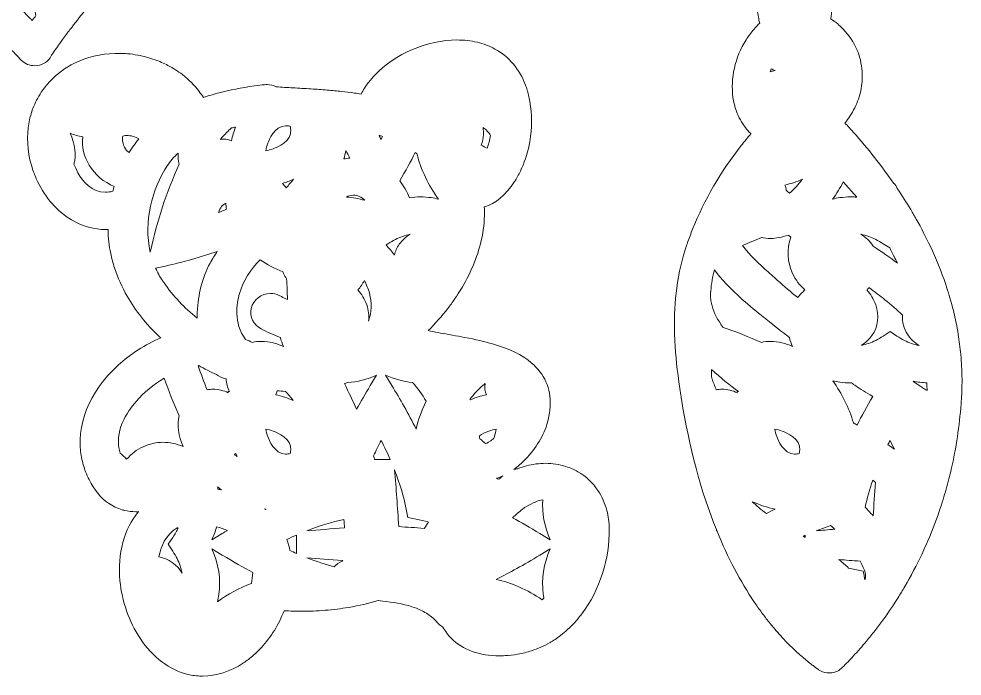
# Model space of a CAD drawing. Header units: inches. Extents: x -812 to 7891, y -3575 to 2748.
# Drawn here: x 605 to 1352, y -3561 to -3040 of the extents above; entities that cross this region are included whole.
import ezdxf

# ---------------------------------------------------------------- set-up
doc = ezdxf.new("R2010")
doc.units = ezdxf.units.IN
doc.header["$MEASUREMENT"] = 0
doc.layers.add('Layer 1', color=7, linetype='Continuous')

# ---------------------------------------------------------------- blocks, each defined once
blk = doc.blocks.new('block 14')
at = {"layer": 'Layer 1', "lineweight": 0}
for points, knots in [([(865.13, -2579.46), (864.9, -2577.65), (864.65, -2576.14), (864.34, -2574.7), (862.44, -2565.94), (857.98, -2558.46), (851.43, -2553.05), (846.23, -2548.74), (839.71, -2545.78), (832.58, -2544.49), (829.74, -2543.98), (826.79, -2543.71), (823.81, -2543.71), (820.95, -2543.71), (818.03, -2543.96), (815.15, -2544.43), (813.79, -2544.65), (812.63, -2544.88), (811.52, -2545.14), (811.52, -2545.14), (811.41, -2545.17), (811.41, -2545.17), (810.6, -2545.37), (809.83, -2545.62), (809.09, -2545.93), (801.35, -2546.81), (794.5, -2550.79), (789.35, -2557.4), (789.35, -2557.4), (788.73, -2557.65), (788.73, -2557.65), (786.18, -2558.65), (783.94, -2559.42), (781.86, -2559.98), (774.84, -2561.88), (767.12, -2562.77), (757.58, -2562.77), (757.02, -2562.77), (756.47, -2562.76), (755.92, -2562.76), (752.99, -2562.73), (749.91, -2562.63), (746.5, -2562.45), (743.06, -2562.28), (739.52, -2562.05), (736.09, -2561.82), (728.54, -2561.33), (720.74, -2560.81), (712.88, -2560.81), (707.7, -2560.81), (703.01, -2561.03), (698.52, -2561.48), (696.4, -2561.7), (693.46, -2561.85), (690.34, -2562.02), (690.34, -2562.02), (689.92, -2562.04), (689.92, -2562.04), (674.63, -2562.86), (660.1, -2564.13), (650.26, -2569.82), (644.41, -2568.35), (639.24, -2567.27), (634.26, -2566.47), (630.89, -2565.93), (627.45, -2565.51), (624.03, -2565.21), (620.41, -2564.9), (616.99, -2564.75), (613.58, -2564.75), (613.06, -2564.75), (612.54, -2564.76), (612, -2564.76), (605.36, -2564.87), (598.65, -2565.66), (591.49, -2567.2), (586.61, -2568.24), (582.22, -2569.44), (578.06, -2570.87), (571.44, -2573.15), (564.63, -2576.2), (557.81, -2579.92), (554.05, -2581.98), (550.96, -2583.81), (548.09, -2585.68), (547.65, -2585.97), (547.23, -2586.27), (546.81, -2586.58), (546.7, -2586.66), (546.59, -2586.74), (546.48, -2586.82), (544.61, -2588.08), (542.41, -2589.59), (540.28, -2591.24), (537.84, -2593.14), (535.37, -2595.23), (532.95, -2597.46), (529.65, -2600.49), (526.41, -2603.87), (523.03, -2607.8), (520.7, -2610.52), (518.52, -2613.26), (516.55, -2615.96), (510.64, -2624.06), (505.45, -2633.07), (501.13, -2642.73), (499.91, -2645.46), (498.87, -2647.92), (497.96, -2650.27), (490.81, -2668.6), (486.45, -2689.28), (485.32, -2710.1), (479.99, -2720.4), (475.93, -2731.55), (473.8, -2741.79), (472.54, -2747.81), (471.93, -2753.58), (471.97, -2758.94), (472.13, -2779.05), (481.65, -2793.72), (498.78, -2800.27), (499.15, -2805.9), (500.24, -2811.26), (502.03, -2816.27), (500.3, -2816.55), (498.47, -2816.69), (496.5, -2816.69), (488.86, -2816.69), (480.53, -2814.58), (472.47, -2812.53), (471.23, -2812.22), (470.01, -2811.91), (468.8, -2811.61), (468.8, -2811.61), (467.67, -2811.33), (467.67, -2811.33), (466.45, -2811.02), (465.19, -2810.87), (463.94, -2810.87), (456.58, -2810.87), (450.57, -2816.03), (449.65, -2823.17), (449.53, -2824.07), (449.45, -2824.96), (449.37, -2825.85), (449.37, -2825.85), (449.35, -2826.14), (449.35, -2826.14), (449.02, -2829.92), (448.99, -2833.71), (449.26, -2837.39), (449.56, -2841.56), (450.25, -2845.68), (451.31, -2849.64), (451.84, -2851.64), (452.4, -2853.44), (453.03, -2855.15), (461.42, -2878.15), (482.99, -2896.45), (511.61, -2905.26), (511.59, -2905.43), (511.58, -2905.6), (511.56, -2905.77), (511.26, -2908.94), (511.09, -2912.1), (511.05, -2915.17), (510.84, -2930.15), (513.61, -2945.28), (519.27, -2960.14), (521.17, -2965.11), (523.32, -2969.97), (525.66, -2974.58), (528.1, -2979.4), (530.89, -2984.27), (534.18, -2989.47), (537.22, -2994.28), (540.61, -2999.19), (544.26, -3004.08), (546.74, -3007.4), (549.36, -3010.75), (552.04, -3014.03), (554.62, -3017.18), (557.32, -3020.38), (560.08, -3023.53), (568.63, -3033.28), (577.42, -3042.39), (584.88, -3050.01), (587.91, -3053.1), (590.93, -3056.15), (593.91, -3059.18), (593.91, -3059.18), (597.67, -3062.98), (597.67, -3062.98), (600.58, -3065.93), (604, -3069.41), (607.31, -3072.85), (609.93, -3075.57), (613.74, -3077.13), (617.76, -3077.13), (622.81, -3077.13), (627.34, -3074.75), (629.87, -3070.74), (633.11, -3065.67), (636.87, -3060.26), (641.36, -3054.19), (643.35, -3051.5), (645.2, -3049.06), (646.99, -3046.72), (650.97, -3041.56), (655.11, -3036.35), (659.12, -3031.31), (659.12, -3031.31), (661.46, -3028.37), (661.46, -3028.37), (663.89, -3025.31), (666.32, -3022.23), (668.72, -3019.15), (668.72, -3019.15), (669.13, -3018.61), (669.13, -3018.61), (669.98, -3017.52), (670.83, -3016.43), (671.68, -3015.33), (672.08, -3014.8), (672.48, -3014.27), (672.89, -3013.73), (672.89, -3013.73), (673.62, -3012.75), (673.62, -3012.75), (676.83, -3008.52), (679.71, -3004.56), (682.45, -3000.65), (683.97, -2998.47), (685.5, -2996.21), (687, -2993.94), (691.77, -2986.68), (695.82, -2979.73), (699.37, -2972.7), (699.37, -2972.7), (699.66, -2972.12), (699.66, -2972.12), (700.41, -2970.65), (701.18, -2969.13), (701.93, -2967.52), (710.72, -2948.64), (718.94, -2924.37), (715.25, -2904.84), (718.11, -2904.64), (720.95, -2904.35), (723.76, -2903.97), (726.75, -2903.57), (729.84, -2903.03), (732.93, -2902.37), (732.93, -2902.37), (733.32, -2902.29), (733.32, -2902.29), (733.64, -2902.23), (733.95, -2902.16), (734.26, -2902.09), (740.05, -2900.79), (745.59, -2899.07), (750.72, -2896.98), (771.05, -2888.68), (785.81, -2874.32), (793.37, -2855.49), (793.37, -2855.49), (793.46, -2855.28), (793.46, -2855.28), (793.67, -2854.82), (793.88, -2854.35), (794.08, -2853.82), (795.52, -2849.91), (795.06, -2845.67), (792.82, -2842.18), (790.39, -2838.41), (785.99, -2835.86), (781.38, -2835.53), (757.64, -2833.71), (742.25, -2831.87), (725.66, -2817.43), (725.13, -2816.97), (724.6, -2816.5), (724.07, -2816.03), (725.41, -2815.46), (726.71, -2814.86), (727.98, -2814.22), (733, -2811.7), (737.5, -2808.63), (741.36, -2805.1), (753.49, -2794), (759.51, -2778.33), (758.78, -2759.8), (758.42, -2750.55), (756.38, -2740.76), (752.71, -2730.7), (751.63, -2727.74), (750.45, -2724.83), (749.2, -2722.06), (747.64, -2718.59), (745.92, -2715.15), (743.95, -2711.53), (742.49, -2708.85), (740.95, -2706.21), (739.37, -2703.69), (739.44, -2702.94), (739.45, -2702.17), (739.39, -2701.4), (739.07, -2696.59), (739.43, -2691.53), (739.82, -2686.17), (740.79, -2672.75), (741.96, -2656.48), (729.87, -2643.83), (733.84, -2636.9), (740, -2631.9), (749.47, -2627.72), (751.96, -2626.62), (754.55, -2625.6), (757.17, -2624.69), (761.45, -2623.2), (765.86, -2621.88), (770.53, -2620.49), (775.48, -2619.01), (780.58, -2617.48), (785.59, -2615.71), (785.64, -2615.78), (785.69, -2615.85), (785.73, -2615.92), (793.38, -2626.8), (807.33, -2633.61), (822.13, -2633.67), (822.13, -2633.67), (822.35, -2633.67), (822.35, -2633.67), (829.54, -2633.67), (836.42, -2632.08), (842.23, -2629.09), (845.07, -2627.64), (847.79, -2625.76), (850.33, -2623.51), (861.59, -2613.49), (867.26, -2596.61), (865.13, -2579.46)], [0, 0, 0, 0, 1, 1, 1, 2, 2, 2, 3, 3, 3, 4, 4, 4, 5, 5, 5, 6, 6, 6, 7, 7, 7, 8, 8, 8, 9, 9, 9, 10, 10, 10, 11, 11, 11, 12, 12, 12, 13, 13, 13, 14, 14, 14, 15, 15, 15, 16, 16, 16, 17, 17, 17, 18, 18, 18, 19, 19, 19, 20, 20, 20, 21, 21, 21, 22, 22, 22, 23, 23, 23, 24, 24, 24, 25, 25, 25, 26, 26, 26, 27, 27, 27, 28, 28, 28, 29, 29, 29, 30, 30, 30, 31, 31, 31, 32, 32, 32, 33, 33, 33, 34, 34, 34, 35, 35, 35, 36, 36, 36, 37, 37, 37, 38, 38, 38, 39, 39, 39, 40, 40, 40, 41, 41, 41, 42, 42, 42, 43, 43, 43, 44, 44, 44, 45, 45, 45, 46, 46, 46, 47, 47, 47, 48, 48, 48, 49, 49, 49, 50, 50, 50, 51, 51, 51, 52, 52, 52, 53, 53, 53, 54, 54, 54, 55, 55, 55, 56, 56, 56, 57, 57, 57, 58, 58, 58, 59, 59, 59, 60, 60, 60, 61, 61, 61, 62, 62, 62, 63, 63, 63, 64, 64, 64, 65, 65, 65, 66, 66, 66, 67, 67, 67, 68, 68, 68, 69, 69, 69, 70, 70, 70, 71, 71, 71, 72, 72, 72, 73, 73, 73, 74, 74, 74, 75, 75, 75, 76, 76, 76, 77, 77, 77, 78, 78, 78, 79, 79, 79, 80, 80, 80, 81, 81, 81, 82, 82, 82, 83, 83, 83, 84, 84, 84, 85, 85, 85, 86, 86, 86, 87, 87, 87, 88, 88, 88, 89, 89, 89, 90, 90, 90, 91, 91, 91, 92, 92, 92, 93, 93, 93, 94, 94, 94, 95, 95, 95, 96, 96, 96, 97, 97, 97, 98, 98, 98, 99, 99, 99, 100, 100, 100, 101, 101, 101, 102, 102, 102, 103, 103, 103, 104, 104, 104, 105, 105, 105, 106, 106, 106, 107, 107, 107, 108, 108, 108, 109, 109, 109, 110, 110, 110, 111, 111, 111, 112, 112, 112, 113, 113, 113, 114, 114, 114, 114]), ([(615.74, -3041.31), (615.12, -3040.67), (614.49, -3040.04), (613.86, -3039.4), (607.78, -3033.26), (601.56, -3026.99), (595.46, -3020.58), (603.52, -3017.3), (611.43, -3012.91), (618.55, -3007.78), (618.04, -3009.66), (617.65, -3011.58), (617.39, -3013.52), (616.33, -3021.42), (616.77, -3029.4), (618.7, -3037.3), (617.75, -3038.57), (616.76, -3039.91), (615.74, -3041.31)], [0, 0, 0, 0, 1, 1, 1, 2, 2, 2, 3, 3, 3, 4, 4, 4, 5, 5, 5, 6, 6, 6, 6])]:
    blk.add_open_spline(points, degree=3, knots=knots, dxfattribs=at)
blk = doc.blocks.new('block 16')
at = {"layer": 'Layer 1', "lineweight": 0}
for points, knots in [([(1351.48, -3315.06), (1351.34, -3312.25), (1351.12, -3309.24), (1350.81, -3305.84), (1350.29, -3300.32), (1349.62, -3294.97), (1348.8, -3289.95), (1348.22, -3286.4), (1347.71, -3283.52), (1347.17, -3280.89), (1345.86, -3274.46), (1344.21, -3267.78), (1342.25, -3261.04), (1341.51, -3258.5), (1340.66, -3255.78), (1339.58, -3252.47), (1339.58, -3252.47), (1339.16, -3251.16), (1339.16, -3251.16), (1339.07, -3250.88), (1338.99, -3250.6), (1338.9, -3250.33), (1335.46, -3240.14), (1331.32, -3229.88), (1326.58, -3219.84), (1323.35, -3212.98), (1319.64, -3205.82), (1315.54, -3198.57), (1314.18, -3196.17), (1312.72, -3193.6), (1311.21, -3191.08), (1307.86, -3185.48), (1304.28, -3179.86), (1300.57, -3174.35), (1299.89, -3172.7), (1298.86, -3171.22), (1297.56, -3170.01), (1288.1, -3156.4), (1277.39, -3142.84), (1265.71, -3129.7), (1263.55, -3127.27), (1261.35, -3124.89), (1259.11, -3122.5), (1259.22, -3122.37), (1259.32, -3122.24), (1259.43, -3122.11), (1260.61, -3120.62), (1261.79, -3118.98), (1263.03, -3117.1), (1265.86, -3112.78), (1268.12, -3108.2), (1269.75, -3103.49), (1272.2, -3096.4), (1273.2, -3089.09), (1272.73, -3081.77), (1271.91, -3069.16), (1266.73, -3057.55), (1257.76, -3048.19), (1257.59, -3047.99), (1257.41, -3047.79), (1257.25, -3047.63), (1256.07, -3046.43), (1254.77, -3045.22), (1253.38, -3044.05), (1251.62, -3042.56), (1249.79, -3041.19), (1247.88, -3039.95), (1248.25, -3037.3), (1248.53, -3034.52), (1248.75, -3031.57), (1248.99, -3028.3), (1249.12, -3024.9), (1249.15, -3021.48), (1249.19, -3018.09), (1249.14, -3014.63), (1249.01, -3011.19), (1248.89, -3007.92), (1248.71, -3004.55), (1248.46, -3000.81), (1248.46, -3000.81), (1248.4, -2999.89), (1248.4, -2999.89), (1248.28, -2998.11), (1248.15, -2996.1), (1247.94, -2993.89), (1247.01, -2983.87), (1245.13, -2976.54), (1242.03, -2970.82), (1237.21, -2961.96), (1230.4, -2958.98), (1225.53, -2958.04), (1223.99, -2957.74), (1222.44, -2957.59), (1220.91, -2957.59), (1209.65, -2957.59), (1199.98, -2965.39), (1193.69, -2979.56), (1192.16, -2982.98), (1190.92, -2986.61), (1189.98, -2990.33), (1189.34, -2992.9), (1188.89, -2995.27), (1188.65, -2997.39), (1188.44, -2999.25), (1188.36, -3000.99), (1188.27, -3002.67), (1188.27, -3002.67), (1188.23, -3003.63), (1188.23, -3003.63), (1188.04, -3007.1), (1188, -3010.52), (1188.1, -3013.81), (1188.3, -3020.28), (1188.92, -3027.16), (1189.94, -3034.29), (1190.23, -3036.21), (1190.54, -3038.13), (1190.89, -3040), (1191.12, -3041.21), (1191.36, -3042.36), (1191.63, -3043.48), (1190.14, -3044.85), (1188.65, -3046.4), (1186.98, -3048.32), (1184.72, -3050.93), (1182.64, -3053.72), (1180.82, -3056.63), (1172.14, -3070.5), (1168.38, -3087.09), (1170.5, -3102.15), (1171.04, -3105.91), (1171.95, -3109.58), (1173.23, -3113.06), (1175.02, -3117.95), (1177.43, -3122.36), (1180.38, -3126.14), (1181.58, -3127.7), (1182.91, -3129.19), (1184.53, -3130.83), (1184.58, -3130.88), (1184.62, -3130.93), (1184.67, -3130.98), (1182.1, -3134), (1179.55, -3137.12), (1177.04, -3140.31), (1160.79, -3161.01), (1147.82, -3183.33), (1138.49, -3206.65), (1137.17, -3209.94), (1135.86, -3213.45), (1134.59, -3217.07), (1134.53, -3217.22), (1134.47, -3217.37), (1134.41, -3217.52), (1134.26, -3217.92), (1134.1, -3218.32), (1133.96, -3218.74), (1130.18, -3229.74), (1127.55, -3241.06), (1125.94, -3253.34), (1124.56, -3263.85), (1123.96, -3274.98), (1124.18, -3286.42), (1124.24, -3289.21), (1124.35, -3292.14), (1124.53, -3295.65), (1124.6, -3296.94), (1124.67, -3298.24), (1124.76, -3299.54), (1125.51, -3311.15), (1126.92, -3323.39), (1129.2, -3338.07), (1129.29, -3338.66), (1129.39, -3339.26), (1129.49, -3339.86), (1129.56, -3340.27), (1129.63, -3340.68), (1129.7, -3341.08), (1135.82, -3379.3), (1145.11, -3414.09), (1157.33, -3444.5), (1157.46, -3444.86), (1157.63, -3445.3), (1157.85, -3445.78), (1166.3, -3466.58), (1176.29, -3485.55), (1187.53, -3502.16), (1189.33, -3504.82), (1191.21, -3507.48), (1193.12, -3510.07), (1195.12, -3512.78), (1197.14, -3515.42), (1199.13, -3517.9), (1201.24, -3520.53), (1203.26, -3522.94), (1205.29, -3525.27), (1211.73, -3532.62), (1218.62, -3539.47), (1225.77, -3545.63), (1228.12, -3547.64), (1230.57, -3549.64), (1233.27, -3551.74), (1233.27, -3551.74), (1233.83, -3552.18), (1233.83, -3552.18), (1235.19, -3553.23), (1236.58, -3554.32), (1238.07, -3555.39), (1238.07, -3555.39), (1238.16, -3555.46), (1238.16, -3555.46), (1240.11, -3556.84), (1242.42, -3557.68), (1244.88, -3557.92), (1245.47, -3557.99), (1246.06, -3558.03), (1246.66, -3558.03), (1247.35, -3558.03), (1248.07, -3557.98), (1248.8, -3557.87), (1251.84, -3557.44), (1254.64, -3556.03), (1256.95, -3553.78), (1260.11, -3550.66), (1263.15, -3547.42), (1265.7, -3544.67), (1269.35, -3540.75), (1272.87, -3536.76), (1276.16, -3532.83), (1278.5, -3530.04), (1280.69, -3527.24), (1282.74, -3524.62), (1289.21, -3516.34), (1295.33, -3507.62), (1300.93, -3498.72), (1302.85, -3495.67), (1304.71, -3492.61), (1306.45, -3489.64), (1311.33, -3481.29), (1315.84, -3472.72), (1319.88, -3464.17), (1321.05, -3461.69), (1322.21, -3459.13), (1323.34, -3456.58), (1327.24, -3447.73), (1330.82, -3438.52), (1333.99, -3429.19), (1335.99, -3423.3), (1337.69, -3417.86), (1339.19, -3412.54), (1340.78, -3406.93), (1342.13, -3401.7), (1343.31, -3396.57), (1347.18, -3379.81), (1349.76, -3362.41), (1351, -3344.87), (1351, -3344.87), (1351.14, -3342.93), (1351.14, -3342.93), (1351.32, -3340.42), (1351.51, -3337.83), (1351.62, -3335.19), (1351.89, -3328.72), (1351.84, -3322.13), (1351.48, -3315.06)], [0, 0, 0, 0, 1, 1, 1, 2, 2, 2, 3, 3, 3, 4, 4, 4, 5, 5, 5, 6, 6, 6, 7, 7, 7, 8, 8, 8, 9, 9, 9, 10, 10, 10, 11, 11, 11, 12, 12, 12, 13, 13, 13, 14, 14, 14, 15, 15, 15, 16, 16, 16, 17, 17, 17, 18, 18, 18, 19, 19, 19, 20, 20, 20, 21, 21, 21, 22, 22, 22, 23, 23, 23, 24, 24, 24, 25, 25, 25, 26, 26, 26, 27, 27, 27, 28, 28, 28, 29, 29, 29, 30, 30, 30, 31, 31, 31, 32, 32, 32, 33, 33, 33, 34, 34, 34, 35, 35, 35, 36, 36, 36, 37, 37, 37, 38, 38, 38, 39, 39, 39, 40, 40, 40, 41, 41, 41, 42, 42, 42, 43, 43, 43, 44, 44, 44, 45, 45, 45, 46, 46, 46, 47, 47, 47, 48, 48, 48, 49, 49, 49, 50, 50, 50, 51, 51, 51, 52, 52, 52, 53, 53, 53, 54, 54, 54, 55, 55, 55, 56, 56, 56, 57, 57, 57, 58, 58, 58, 59, 59, 59, 60, 60, 60, 61, 61, 61, 62, 62, 62, 63, 63, 63, 64, 64, 64, 65, 65, 65, 66, 66, 66, 67, 67, 67, 68, 68, 68, 69, 69, 69, 70, 70, 70, 71, 71, 71, 72, 72, 72, 73, 73, 73, 74, 74, 74, 75, 75, 75, 76, 76, 76, 77, 77, 77, 78, 78, 78, 79, 79, 79, 80, 80, 80, 81, 81, 81, 82, 82, 82, 83, 83, 83, 84, 84, 84, 85, 85, 85, 86, 86, 86, 87, 87, 87, 88, 88, 88, 88]), ([(1200.77, -3079.49), (1201.78, -3080), (1202.78, -3080.5), (1203.77, -3080.99), (1202.52, -3081.26), (1201.25, -3081.56), (1199.98, -3081.89), (1200.22, -3081.09), (1200.48, -3080.29), (1200.77, -3079.49)], [0, 0, 0, 0, 1, 1, 1, 2, 2, 2, 3, 3, 3, 3]), ([(1215.31, -3178.04), (1214.41, -3177.28), (1213.54, -3176.53), (1212.71, -3175.78), (1212.53, -3174.34), (1212.12, -3172.94), (1211.51, -3171.62), (1216.21, -3170.61), (1220.88, -3169.15), (1225.4, -3167.04), (1222.46, -3170.93), (1219.09, -3174.6), (1215.31, -3178.04)], [0, 0, 0, 0, 1, 1, 1, 2, 2, 2, 3, 3, 3, 4, 4, 4, 4]), ([(1249.38, -3182.78), (1252.49, -3178.47), (1255.34, -3173.86), (1257.83, -3169.1), (1257.83, -3169.1), (1268.56, -3181.21), (1268.56, -3181.21), (1266.93, -3181.08), (1265.28, -3181.02), (1263.63, -3181.02), (1260.83, -3181.02), (1257.98, -3181.21), (1255.18, -3181.59), (1253.24, -3181.85), (1251.31, -3182.25), (1249.38, -3182.78)], [0, 0, 0, 0, 1, 1, 1, 2, 2, 2, 3, 3, 3, 4, 4, 4, 5, 5, 5, 5]), ([(1281.33, -3219.88), (1278.98, -3216.08), (1275.66, -3212.9), (1271.77, -3210.6), (1273.79, -3211.03), (1275.85, -3211.6), (1277.91, -3212.3), (1281.62, -3213.56), (1285.38, -3215.45), (1289.38, -3218.06), (1289.38, -3218.06), (1294.56, -3221.44), (1294.56, -3221.44), (1295.74, -3223.7), (1296.84, -3225.88), (1297.87, -3227.99), (1297.87, -3227.99), (1298.01, -3228.26), (1298.01, -3228.26), (1298.92, -3230.01), (1299.78, -3231.72), (1300.59, -3233.4), (1294.76, -3229.03), (1288.4, -3224.56), (1281.33, -3219.88)], [0, 0, 0, 0, 1, 1, 1, 2, 2, 2, 3, 3, 3, 4, 4, 4, 5, 5, 5, 6, 6, 6, 7, 7, 7, 8, 8, 8, 8]), ([(1192.98, -3213.02), (1195.29, -3213.6), (1197.71, -3213.88), (1200.24, -3213.88), (1204.66, -3213.88), (1209.32, -3213.01), (1214.15, -3211.28), (1214.87, -3211.77), (1215.61, -3212.27), (1216.38, -3212.78), (1212.95, -3222.36), (1213.31, -3232.49), (1217.61, -3241.63), (1219.97, -3246.64), (1223.38, -3251.06), (1227.47, -3254.65), (1225.38, -3256.48), (1223.46, -3258.54), (1221.78, -3260.78), (1216.26, -3256.26), (1210.92, -3251.71), (1205.84, -3247.18), (1205.16, -3246.58), (1204.48, -3245.98), (1203.8, -3245.38), (1202.72, -3244.44), (1201.64, -3243.5), (1200.59, -3242.53), (1199.83, -3241.83), (1199.04, -3241.11), (1198.22, -3240.36), (1191.81, -3234.51), (1183.7, -3227.11), (1177.94, -3219.36), (1183.05, -3217.35), (1188.07, -3215.23), (1192.98, -3213.02)], [0, 0, 0, 0, 1, 1, 1, 2, 2, 2, 3, 3, 3, 4, 4, 4, 5, 5, 5, 6, 6, 6, 7, 7, 7, 8, 8, 8, 9, 9, 9, 10, 10, 10, 11, 11, 11, 12, 12, 12, 12]), ([(1152.92, -3255.29), (1153.29, -3249.62), (1154.39, -3243.89), (1155.73, -3238.74), (1161.23, -3246.16), (1168.54, -3253.85), (1177.88, -3262.13), (1183.77, -3267.36), (1189.54, -3272.02), (1194.63, -3276.13), (1195.71, -3277), (1196.75, -3277.84), (1197.75, -3278.65), (1202.98, -3282.91), (1208.57, -3287.32), (1215.14, -3292.38), (1215.71, -3294.76), (1216.52, -3297.09), (1217.52, -3299.35), (1212.38, -3297.12), (1206.42, -3295.41), (1200.25, -3295.41), (1197.72, -3295.41), (1195.29, -3295.7), (1192.98, -3296.27), (1183.14, -3291.85), (1173.02, -3287.85), (1162.82, -3284.35), (1158.23, -3278.55), (1155.33, -3272.9), (1153.97, -3267.15), (1153.97, -3267.15), (1153.93, -3266.99), (1153.93, -3266.99), (1153.73, -3266.18), (1153.46, -3265.4), (1153.13, -3264.65), (1152.77, -3261.95), (1152.7, -3258.8), (1152.92, -3255.29)], [0, 0, 0, 0, 1, 1, 1, 2, 2, 2, 3, 3, 3, 4, 4, 4, 5, 5, 5, 6, 6, 6, 7, 7, 7, 8, 8, 8, 9, 9, 9, 10, 10, 10, 11, 11, 11, 12, 12, 12, 13, 13, 13, 13]), ([(1308.6, -3289.75), (1310.92, -3293.41), (1314.08, -3296.45), (1317.8, -3298.67), (1315.81, -3298.24), (1313.79, -3297.69), (1311.77, -3297), (1308.05, -3295.73), (1304.3, -3293.85), (1300.3, -3291.24), (1300.3, -3291.24), (1294.84, -3287.67), (1294.84, -3287.67), (1294.84, -3287.67), (1289.38, -3291.24), (1289.38, -3291.24), (1285.38, -3293.85), (1281.62, -3295.73), (1277.91, -3297), (1276.08, -3297.62), (1274.25, -3298.14), (1272.44, -3298.55), (1272.39, -3298.51), (1272.33, -3298.47), (1272.28, -3298.43), (1275.49, -3296.45), (1278.3, -3293.85), (1280.46, -3290.77), (1285.4, -3283.74), (1286.48, -3274.87), (1283.44, -3266.43), (1281.79, -3261.85), (1279.42, -3257.89), (1276.47, -3254.65), (1277.01, -3254.05), (1277.53, -3253.44), (1278.03, -3252.79), (1282.65, -3256.1), (1286.86, -3259.29), (1290.77, -3262.43), (1295.71, -3266.41), (1300.36, -3270.52), (1304.64, -3274.68), (1304.38, -3280.01), (1305.72, -3285.21), (1308.6, -3289.75)], [0, 0, 0, 0, 1, 1, 1, 2, 2, 2, 3, 3, 3, 4, 4, 4, 5, 5, 5, 6, 6, 6, 7, 7, 7, 8, 8, 8, 9, 9, 9, 10, 10, 10, 11, 11, 11, 12, 12, 12, 13, 13, 13, 14, 14, 14, 15, 15, 15, 15]), ([(1153.52, -3317.6), (1160.67, -3324.37), (1168.23, -3330.27), (1174.88, -3335.16), (1174.88, -3335.16), (1173.88, -3335.15), (1173.88, -3335.15), (1173.88, -3335.15), (1173.89, -3336.15), (1173.89, -3336.15), (1170.26, -3334.34), (1166.08, -3333.33), (1161.76, -3333.33), (1160.23, -3333.33), (1158.72, -3333.45), (1157.23, -3333.7), (1156.07, -3330.87), (1154.9, -3327.89), (1153.69, -3324.71), (1153.43, -3322.05), (1153.37, -3319.72), (1153.52, -3317.6)], [0, 0, 0, 0, 1, 1, 1, 2, 2, 2, 3, 3, 3, 4, 4, 4, 5, 5, 5, 6, 6, 6, 7, 7, 7, 7]), ([(1268.71, -3361.64), (1267.7, -3361.04), (1266.72, -3360.46), (1265.77, -3359.9), (1262.55, -3348.46), (1256.7, -3336.69), (1249.4, -3326.54), (1251.3, -3327.05), (1253.22, -3327.45), (1255.17, -3327.71), (1257.94, -3328.08), (1260.76, -3328.27), (1263.56, -3328.27), (1263.78, -3328.27), (1264.01, -3328.26), (1264.23, -3328.26), (1265.38, -3329.08), (1266.53, -3329.89), (1267.69, -3330.69), (1271.15, -3333.1), (1275.79, -3335.84), (1281.18, -3339.01), (1276.41, -3347.14), (1272.31, -3354.57), (1268.71, -3361.64)], [0, 0, 0, 0, 1, 1, 1, 2, 2, 2, 3, 3, 3, 4, 4, 4, 5, 5, 5, 6, 6, 6, 7, 7, 7, 8, 8, 8, 8]), ([(1320.64, -3332.08), (1319.3, -3331.2), (1318, -3330.33), (1316.79, -3329.5), (1316.79, -3329.5), (1313.9, -3327.5), (1313.13, -3326.97), (1316.72, -3327.7), (1320.32, -3328.13), (1323.95, -3328.24), (1324.04, -3330.34), (1324.09, -3332.4), (1324.11, -3334.41), (1322.94, -3333.61), (1321.77, -3332.84), (1320.64, -3332.08)], [0, 0, 0, 0, 1, 1, 1, 2, 2, 2, 3, 3, 3, 4, 4, 4, 5, 5, 5, 5]), ([(1209.49, -3366.41), (1212.93, -3367.64), (1224.08, -3372.35), (1223.33, -3381.5), (1223.26, -3382.41), (1223.14, -3383.32), (1222.97, -3384.24), (1222.05, -3384.41), (1221.14, -3384.53), (1220.23, -3384.61), (1219.92, -3384.63), (1219.6, -3384.64), (1219.3, -3384.64), (1210.53, -3384.64), (1205.97, -3373.08), (1205.14, -3370.77), (1204.47, -3368.87), (1203.97, -3366.88), (1203.61, -3364.89), (1205.61, -3365.25), (1207.6, -3365.74), (1209.49, -3366.41)], [0, 0, 0, 0, 1, 1, 1, 2, 2, 2, 3, 3, 3, 4, 4, 4, 5, 5, 5, 6, 6, 6, 7, 7, 7, 7]), ([(1293.16, -3377.14), (1293.71, -3376.03), (1294.27, -3374.91), (1294.84, -3373.78), (1296.05, -3376.17), (1297.21, -3378.53), (1298.32, -3380.85), (1296.67, -3379.63), (1294.95, -3378.39), (1293.16, -3377.14)], [0, 0, 0, 0, 1, 1, 1, 2, 2, 2, 3, 3, 3, 3]), ([(1275.19, -3426.77), (1276.67, -3419.77), (1278.65, -3412.71), (1281.18, -3405.41), (1281.94, -3405.96), (1282.68, -3406.51), (1283.4, -3407.05), (1282.65, -3416.31), (1281.99, -3425.12), (1281.41, -3433.6), (1279.15, -3430.98), (1277.01, -3428.67), (1275.19, -3426.77)], [0, 0, 0, 0, 1, 1, 1, 2, 2, 2, 3, 3, 3, 4, 4, 4, 4]), ([(1196.98, -3431.76), (1192.57, -3428.57), (1188.88, -3425.48), (1185.78, -3422.38), (1191.58, -3424.94), (1197.65, -3426.99), (1203.78, -3428.3), (1201.54, -3429.41), (1199.27, -3430.56), (1196.98, -3431.76)], [0, 0, 0, 0, 1, 1, 1, 2, 2, 2, 3, 3, 3, 3]), ([(1236.24, -3445.41), (1240.14, -3443.89), (1243.97, -3442.51), (1247.77, -3441.29), (1248.93, -3442.26), (1250.05, -3443.24), (1251.13, -3444.22), (1245.93, -3444.61), (1241, -3445), (1236.24, -3445.41)], [0, 0, 0, 0, 1, 1, 1, 2, 2, 2, 3, 3, 3, 3]), ([(1227.76, -3448.91), (1227.76, -3448.91), (1227.76, -3450.71), (1227.76, -3450.71), (1227.18, -3450.37), (1226.59, -3450.03), (1226.01, -3449.69), (1226.59, -3449.42), (1227.18, -3449.17), (1227.76, -3448.91)], [0, 0, 0, 0, 1, 1, 1, 2, 2, 2, 3, 3, 3, 3]), ([(1254.39, -3468.25), (1259.72, -3468.65), (1265.26, -3469.03), (1271.11, -3469.42), (1275.4, -3477.15), (1275.84, -3481.46), (1275.36, -3482.78), (1275.19, -3483.25), (1275.05, -3483.71), (1274.93, -3484.17), (1274.91, -3484.08), (1273.56, -3477.39), (1273.56, -3477.39), (1273.56, -3477.39), (1267.04, -3476.08), (1267.04, -3476.08), (1265.35, -3475.74), (1263.65, -3475.35), (1262.05, -3474.96), (1259.64, -3472.62), (1257.07, -3470.39), (1254.39, -3468.25)], [0, 0, 0, 0, 1, 1, 1, 2, 2, 2, 3, 3, 3, 4, 4, 4, 5, 5, 5, 6, 6, 6, 7, 7, 7, 7])]:
    blk.add_open_spline(points, degree=3, knots=knots, dxfattribs=at)
blk = doc.blocks.new('block 17')
at = {"layer": 'Layer 1', "lineweight": 0}
for points, knots in [([(1070.65, -3429.32), (1069.2, -3423.72), (1066.83, -3418.44), (1063.62, -3413.62), (1059.43, -3407.35), (1054.09, -3402.31), (1047.75, -3398.66), (1044.87, -3397), (1041.74, -3395.64), (1038.19, -3394.49), (1033.04, -3392.83), (1027.61, -3391.99), (1022.05, -3391.99), (1019.56, -3391.99), (1017.02, -3392.16), (1014.52, -3392.5), (1009.47, -3393.19), (1004.59, -3394.48), (999.98, -3396.35), (998.99, -3396.41), (998.03, -3396.55), (997.1, -3396.78), (998.6, -3395.69), (1000.09, -3394.51), (1001.57, -3393.22), (1010.19, -3385.72), (1017.55, -3375.5), (1021.74, -3365.18), (1022.81, -3362.56), (1023.64, -3360.01), (1024.21, -3357.61), (1025.11, -3353.81), (1025.64, -3350.01), (1025.79, -3346.34), (1026.33, -3332.61), (1021.3, -3321.17), (1010.84, -3312.34), (1003.5, -3306.15), (993.45, -3301.25), (980.11, -3297.38), (973.87, -3295.58), (966.86, -3293.94), (958.06, -3292.25), (954.83, -3291.63), (951.61, -3291.04), (948.43, -3290.47), (948.43, -3290.47), (945.3, -3289.92), (945.3, -3289.92), (939.67, -3288.92), (934.18, -3287.94), (929.18, -3286.89), (934.66, -3281.45), (939.88, -3275.55), (944.7, -3269.34), (946.64, -3266.83), (948.5, -3264.3), (950.23, -3261.79), (950.33, -3261.63), (950.45, -3261.48), (950.56, -3261.32), (950.82, -3260.96), (951.09, -3260.59), (951.33, -3260.24), (951.73, -3259.64), (952.11, -3259.04), (952.49, -3258.43), (952.66, -3258.15), (952.84, -3257.87), (953.01, -3257.6), (961.29, -3244.75), (967.19, -3231.53), (970.54, -3218.29), (972.47, -3210.66), (973.54, -3203.09), (973.74, -3195.77), (973.8, -3193.52), (973.77, -3191.23), (973.65, -3188.87), (982.39, -3186.58), (990.55, -3179.79), (997.54, -3168.91), (997.54, -3168.91), (997.72, -3168.64), (997.72, -3168.64), (997.9, -3168.37), (998.07, -3168.09), (998.25, -3167.8), (999.85, -3165.2), (1001.34, -3162.45), (1002.67, -3159.61), (1002.81, -3159.3), (1002.95, -3158.98), (1003.09, -3158.66), (1003.09, -3158.66), (1003.2, -3158.4), (1003.2, -3158.4), (1006.2, -3151.72), (1008.38, -3144.61), (1009.68, -3137.26), (1011.54, -3126.69), (1011.55, -3115.67), (1009.71, -3105.4), (1009.11, -3102.07), (1008.34, -3098.86), (1007.41, -3095.86), (1007.1, -3094.83), (1006.76, -3093.96), (1006.47, -3093.18), (1006.47, -3093.18), (1006.22, -3092.51), (1006.22, -3092.51), (1001.55, -3079.86), (993.18, -3069.96), (982.01, -3063.88), (977.72, -3061.54), (973.07, -3059.76), (968.18, -3058.58), (963.06, -3057.34), (957.6, -3056.71), (951.94, -3056.71), (928.57, -3056.71), (903.07, -3067.62), (886.97, -3084.51), (885.3, -3086.26), (883.67, -3088.16), (882.11, -3090.17), (879.76, -3093.21), (877.73, -3096.35), (876.03, -3099.54), (874.38, -3099.29), (872.63, -3099.03), (870.75, -3098.77), (867.38, -3098.3), (864.01, -3097.88), (860.74, -3097.52), (857.06, -3097.12), (853.23, -3096.75), (849.35, -3096.42), (845.09, -3096.07), (840.75, -3095.75), (836.43, -3095.47), (831.63, -3095.16), (826.9, -3094.89), (822.28, -3094.63), (817.64, -3094.36), (813.21, -3094.11), (808.93, -3093.83), (806.78, -3092.64), (804.3, -3092), (801.67, -3092), (801.04, -3092), (800.39, -3092.04), (799.73, -3092.12), (797.16, -3092.41), (794.53, -3092.75), (791.69, -3093.14), (781.24, -3094.57), (772.08, -3096.33), (763.68, -3098.52), (759.33, -3099.65), (755.21, -3100.89), (751.24, -3102.25), (750.22, -3100.66), (749.12, -3099.09), (747.96, -3097.55), (744.14, -3092.53), (739.65, -3088.01), (734.62, -3084.13), (731.13, -3081.44), (727.27, -3078.98), (723.17, -3076.84), (719.88, -3075.12), (716.45, -3073.61), (712.96, -3072.36), (708.64, -3070.8), (704.11, -3069.58), (699.49, -3068.74), (696.58, -3068.2), (693.91, -3067.84), (691.31, -3067.61), (688.94, -3067.41), (686.5, -3067.3), (684.07, -3067.3), (683.14, -3067.3), (682.22, -3067.32), (681.29, -3067.35), (669.95, -3067.7), (658.88, -3070.37), (649.3, -3075.07), (641.96, -3078.66), (635.43, -3083.47), (629.89, -3089.34), (627.35, -3092.05), (625.01, -3095.01), (622.94, -3098.15), (620.26, -3102.23), (618.04, -3106.51), (616.35, -3110.87), (615.94, -3111.91), (615.62, -3112.9), (615.33, -3113.77), (615.33, -3113.77), (615.27, -3113.97), (615.27, -3113.97), (614, -3117.86), (613.09, -3121.98), (612.58, -3126.21), (611.25, -3137.18), (612.56, -3148.84), (616.37, -3159.94), (617.39, -3162.91), (618.61, -3165.89), (620.02, -3168.81), (623.12, -3175.27), (626.96, -3181.12), (631.43, -3186.21), (636.01, -3191.44), (641.22, -3195.8), (646.92, -3199.18), (655.48, -3204.27), (664.66, -3206.85), (674.22, -3206.85), (674.75, -3206.85), (675.28, -3206.84), (675.81, -3206.82), (675.89, -3213.42), (676.58, -3219.84), (677.86, -3225.84), (678.66, -3229.59), (679.7, -3233.42), (680.94, -3237.24), (683.44, -3244.89), (686.79, -3252.42), (690.9, -3259.61), (697.45, -3271.08), (705.99, -3281.82), (716.25, -3291.52), (716.67, -3291.92), (717.09, -3292.31), (717.52, -3292.7), (705.25, -3297.85), (693.6, -3305.31), (683.7, -3314.36), (660.51, -3335.57), (649.98, -3362.19), (654.82, -3387.4), (655.55, -3391.22), (656.63, -3395), (658.03, -3398.66), (658.92, -3400.98), (659.8, -3403.02), (660.74, -3404.9), (664.76, -3413), (669.94, -3419.29), (676.13, -3423.6), (679.51, -3425.96), (683.18, -3427.71), (687.06, -3428.82), (687.35, -3428.92), (687.65, -3429.01), (687.94, -3429.09), (687.94, -3429.09), (688.05, -3429.12), (688.05, -3429.12), (688.27, -3429.17), (688.49, -3429.23), (688.71, -3429.29), (691.59, -3429.97), (694.66, -3430.31), (697.84, -3430.31), (698.54, -3430.31), (699.25, -3430.29), (699.97, -3430.26), (688.41, -3444.1), (683.18, -3463.47), (685.24, -3484.96), (686.79, -3501.16), (692.44, -3517.32), (701.15, -3530.48), (711.08, -3545.49), (724.49, -3555.67), (738.92, -3559.14), (742.49, -3560), (746.14, -3560.46), (749.75, -3560.52), (750.03, -3560.53), (750.3, -3560.53), (750.58, -3560.53), (761.46, -3560.53), (772.34, -3557.02), (782.94, -3550.1), (785.59, -3548.37), (788.24, -3546.32), (791.27, -3543.66), (799.49, -3536.43), (806.54, -3527.1), (811.66, -3516.68), (812.91, -3514.13), (814.07, -3511.46), (815.12, -3508.7), (819.9, -3508.99), (824.72, -3509.13), (829.51, -3509.13), (832.44, -3509.13), (835.41, -3509.08), (838.32, -3508.97), (844.33, -3508.74), (850.66, -3508.22), (857.14, -3507.42), (860, -3507.07), (862.98, -3506.63), (866.23, -3506.08), (874.7, -3504.65), (882.35, -3502.87), (889.56, -3500.66), (889.56, -3500.66), (893.21, -3501.12), (893.21, -3501.12), (900.96, -3502.09), (909.13, -3503.24), (916.32, -3505.51), (918.69, -3506.26), (921.01, -3507.17), (923.19, -3508.2), (926.43, -3509.74), (929.27, -3511.53), (931.87, -3513.66), (933.61, -3515.09), (935.18, -3516.58), (936.65, -3518.23), (936.65, -3518.23), (936.76, -3518.38), (936.76, -3518.38), (936.76, -3518.38), (937.09, -3518.72), (937.09, -3518.72), (938.16, -3519.92), (939.41, -3520.92), (940.8, -3521.71), (942.65, -3525.03), (944.91, -3528.03), (947.54, -3530.64), (956.61, -3539.66), (969.78, -3544.43), (985.63, -3544.43), (987.08, -3544.43), (988.56, -3544.39), (990.04, -3544.31), (993.3, -3544.12), (996.62, -3543.73), (999.93, -3543.14), (1003.82, -3542.46), (1007.56, -3541.54), (1011.06, -3540.43), (1016.09, -3538.82), (1021, -3536.64), (1025.65, -3533.95), (1028.33, -3532.41), (1031, -3530.59), (1034.07, -3528.24), (1037.89, -3525.31), (1041.49, -3522.04), (1044.75, -3518.51), (1046.82, -3516.27), (1048.83, -3513.85), (1050.89, -3511.11), (1064.88, -3492.45), (1072.98, -3467.22), (1072.56, -3443.62), (1072.47, -3438.68), (1071.82, -3433.87), (1070.65, -3429.32)], [0, 0, 0, 0, 1, 1, 1, 2, 2, 2, 3, 3, 3, 4, 4, 4, 5, 5, 5, 6, 6, 6, 7, 7, 7, 8, 8, 8, 9, 9, 9, 10, 10, 10, 11, 11, 11, 12, 12, 12, 13, 13, 13, 14, 14, 14, 15, 15, 15, 16, 16, 16, 17, 17, 17, 18, 18, 18, 19, 19, 19, 20, 20, 20, 21, 21, 21, 22, 22, 22, 23, 23, 23, 24, 24, 24, 25, 25, 25, 26, 26, 26, 27, 27, 27, 28, 28, 28, 29, 29, 29, 30, 30, 30, 31, 31, 31, 32, 32, 32, 33, 33, 33, 34, 34, 34, 35, 35, 35, 36, 36, 36, 37, 37, 37, 38, 38, 38, 39, 39, 39, 40, 40, 40, 41, 41, 41, 42, 42, 42, 43, 43, 43, 44, 44, 44, 45, 45, 45, 46, 46, 46, 47, 47, 47, 48, 48, 48, 49, 49, 49, 50, 50, 50, 51, 51, 51, 52, 52, 52, 53, 53, 53, 54, 54, 54, 55, 55, 55, 56, 56, 56, 57, 57, 57, 58, 58, 58, 59, 59, 59, 60, 60, 60, 61, 61, 61, 62, 62, 62, 63, 63, 63, 64, 64, 64, 65, 65, 65, 66, 66, 66, 67, 67, 67, 68, 68, 68, 69, 69, 69, 70, 70, 70, 71, 71, 71, 72, 72, 72, 73, 73, 73, 74, 74, 74, 75, 75, 75, 76, 76, 76, 77, 77, 77, 78, 78, 78, 79, 79, 79, 80, 80, 80, 81, 81, 81, 82, 82, 82, 83, 83, 83, 84, 84, 84, 85, 85, 85, 86, 86, 86, 87, 87, 87, 88, 88, 88, 89, 89, 89, 90, 90, 90, 91, 91, 91, 92, 92, 92, 93, 93, 93, 94, 94, 94, 95, 95, 95, 96, 96, 96, 97, 97, 97, 98, 98, 98, 99, 99, 99, 100, 100, 100, 101, 101, 101, 102, 102, 102, 103, 103, 103, 104, 104, 104, 105, 105, 105, 106, 106, 106, 107, 107, 107, 108, 108, 108, 109, 109, 109, 110, 110, 110, 111, 111, 111, 112, 112, 112, 113, 113, 113, 114, 114, 114, 115, 115, 115, 116, 116, 116, 117, 117, 117, 118, 118, 118, 119, 119, 119, 120, 120, 120, 121, 121, 121, 122, 122, 122, 123, 123, 123, 124, 124, 124, 124]), ([(773.53, -3126.38), (774.6, -3126.13), (775.68, -3125.89), (776.77, -3125.65), (775.33, -3129.25), (774.26, -3132.91), (773.47, -3136.54), (771.64, -3135.69), (769.63, -3135.23), (767.54, -3135.23), (766.58, -3135.23), (765.62, -3135.33), (764.68, -3135.52), (765.09, -3134.98), (765.52, -3134.46), (765.97, -3133.94), (768.27, -3131.31), (770.81, -3128.77), (773.53, -3126.38)], [0, 0, 0, 0, 1, 1, 1, 2, 2, 2, 3, 3, 3, 4, 4, 4, 5, 5, 5, 6, 6, 6, 6]), ([(806.57, -3142.88), (804.67, -3143.56), (802.69, -3144.05), (800.69, -3144.41), (801.05, -3142.41), (801.54, -3140.42), (802.21, -3138.53), (803.04, -3136.21), (807.6, -3124.65), (816.37, -3124.65), (816.68, -3124.65), (816.99, -3124.67), (817.31, -3124.69), (818.21, -3124.77), (819.12, -3124.89), (820.04, -3125.06), (820.21, -3125.98), (820.33, -3126.89), (820.41, -3127.79), (821.16, -3136.95), (810, -3141.66), (806.57, -3142.88)], [0, 0, 0, 0, 1, 1, 1, 2, 2, 2, 3, 3, 3, 4, 4, 4, 5, 5, 5, 6, 6, 6, 7, 7, 7, 7]), ([(972.65, -3126.12), (975.19, -3127.61), (977.15, -3130.01), (978.56, -3132.24), (978.23, -3134.02), (977.85, -3135.79), (977.42, -3137.55), (977.26, -3138.22), (976.72, -3139.99), (975.87, -3142.35), (974.22, -3141.68), (972.67, -3140.9), (971.27, -3140.03), (972.2, -3137.32), (972.75, -3134.49), (972.91, -3131.56), (973.01, -3129.75), (972.92, -3127.93), (972.65, -3126.12)], [0, 0, 0, 0, 1, 1, 1, 2, 2, 2, 3, 3, 3, 4, 4, 4, 5, 5, 5, 6, 6, 6, 6]), ([(679.54, -3176.57), (677.54, -3177.05), (675.6, -3177.29), (673.75, -3177.29), (663.02, -3177.29), (655.94, -3169.07), (651.82, -3161.96), (650.76, -3159.45), (649.78, -3157.19), (648.82, -3155.05), (650.62, -3147.75), (649.56, -3139.32), (645.75, -3130.52), (649, -3131.95), (652.37, -3132.95), (655.76, -3133.49), (654.97, -3141.23), (656.72, -3148.99), (660.88, -3155.9), (665.39, -3163.38), (672.46, -3169.33), (680.61, -3172.71), (680.23, -3174), (679.87, -3175.29), (679.54, -3176.57)], [0, 0, 0, 0, 1, 1, 1, 2, 2, 2, 3, 3, 3, 4, 4, 4, 5, 5, 5, 6, 6, 6, 7, 7, 7, 8, 8, 8, 8]), ([(687.57, -3132.91), (687.69, -3132.79), (688.56, -3132.31), (690.52, -3132.3), (690.52, -3132.3), (690.6, -3132.3), (690.6, -3132.3), (693.87, -3132.3), (697.4, -3133.45), (700.23, -3135.03), (697.42, -3138.35), (694.8, -3141.99), (692.38, -3145.91), (689.59, -3144.22), (687.24, -3139.51), (687.2, -3135.17), (687.18, -3133.64), (687.49, -3132.99), (687.57, -3132.91)], [0, 0, 0, 0, 1, 1, 1, 2, 2, 2, 3, 3, 3, 4, 4, 4, 5, 5, 5, 6, 6, 6, 6]), ([(893.1, -3133.14), (892.71, -3133.92), (892.31, -3134.71), (891.91, -3135.5), (891.36, -3134.42), (890.82, -3133.34), (890.3, -3132.28), (891.24, -3132.56), (892.18, -3132.84), (893.1, -3133.14)], [0, 0, 0, 0, 1, 1, 1, 2, 2, 2, 3, 3, 3, 3]), ([(732.07, -3155.07), (722.08, -3177.26), (714.44, -3200.38), (709.36, -3223.85), (709.36, -3223.85), (709.18, -3224.68), (709.18, -3224.68), (703.65, -3200.62), (710.75, -3174.73), (722.68, -3156.35), (725.06, -3152.69), (727.9, -3149.33), (731.22, -3146.26), (731.09, -3149.17), (731.32, -3152.13), (732.07, -3155.07)], [0, 0, 0, 0, 1, 1, 1, 2, 2, 2, 3, 3, 3, 4, 4, 4, 5, 5, 5, 5]), ([(867.19, -3150.32), (865.57, -3150.44), (863.96, -3150.64), (862.38, -3150.93), (863.04, -3148.71), (863.62, -3146.47), (864.1, -3144.22), (865.09, -3146.23), (866.12, -3148.27), (867.19, -3150.32)], [0, 0, 0, 0, 1, 1, 1, 2, 2, 2, 3, 3, 3, 3]), ([(918.89, -3145.94), (919.38, -3146.3), (919.87, -3146.67), (920.36, -3147.04), (923.4, -3159.27), (929.4, -3171.83), (937.32, -3182.77), (935.41, -3182.24), (933.5, -3181.85), (931.58, -3181.59), (928.76, -3181.21), (925.9, -3181.02), (923.09, -3181.02), (920.2, -3181.02), (917.33, -3181.21), (914.47, -3181.6), (912.44, -3176.77), (909.81, -3172.32), (906.67, -3168.37), (911.33, -3160.36), (915.34, -3152.99), (918.89, -3145.94)], [0, 0, 0, 0, 1, 1, 1, 2, 2, 2, 3, 3, 3, 4, 4, 4, 5, 5, 5, 6, 6, 6, 7, 7, 7, 7]), ([(813.78, -3170.29), (816.71, -3169.42), (819.64, -3168.34), (822.5, -3167), (820.74, -3169.34), (818.81, -3171.61), (816.73, -3173.79), (815.8, -3172.57), (814.82, -3171.41), (813.78, -3170.29)], [0, 0, 0, 0, 1, 1, 1, 2, 2, 2, 3, 3, 3, 3]), ([(869.87, -3179.65), (873.06, -3179.65), (876.29, -3181.14), (879.11, -3183.7), (874.24, -3182.27), (869.38, -3181.42), (864.48, -3181.13), (866.1, -3180.23), (867.91, -3179.65), (869.87, -3179.65)], [0, 0, 0, 0, 1, 1, 1, 2, 2, 2, 3, 3, 3, 3]), ([(769.51, -3190.82), (767.44, -3191.68), (765.36, -3192.52), (763.27, -3193.34), (764.34, -3189.42), (766.66, -3187.15), (769.12, -3185.85), (769.1, -3187.51), (769.23, -3189.18), (769.51, -3190.82)], [0, 0, 0, 0, 1, 1, 1, 2, 2, 2, 3, 3, 3, 3]), ([(897.38, -3218.06), (901.38, -3215.45), (905.13, -3213.56), (908.85, -3212.3), (910.86, -3211.61), (912.88, -3211.05), (914.86, -3210.63), (911.49, -3212.64), (908.54, -3215.32), (906.29, -3218.53), (904.45, -3221.14), (903.15, -3224.01), (902.4, -3227.02), (900.4, -3224.27), (898.2, -3221.62), (895.83, -3219.07), (895.83, -3219.07), (897.38, -3218.06), (897.38, -3218.06)], [0, 0, 0, 0, 1, 1, 1, 2, 2, 2, 3, 3, 3, 4, 4, 4, 5, 5, 5, 6, 6, 6, 6]), ([(746.32, -3277), (736.21, -3268.92), (727.24, -3259.37), (720.08, -3248.98), (719.83, -3248.62), (719.58, -3248.27), (719.32, -3247.92), (719.17, -3247.71), (719.01, -3247.51), (718.86, -3247.28), (716.74, -3244.09), (714.94, -3240.8), (713.43, -3237.44), (713.43, -3237.44), (721.25, -3235.74), (721.25, -3235.74), (735.09, -3232.74), (748.81, -3228.86), (762.29, -3224.13), (760.25, -3227.12), (758.33, -3230.25), (756.55, -3233.51), (753.48, -3239.14), (751.05, -3245.43), (749.34, -3252.19), (747.76, -3258.41), (746.75, -3265.19), (746.34, -3272.32), (746.25, -3273.91), (746.25, -3275.47), (746.32, -3277)], [0, 0, 0, 0, 1, 1, 1, 2, 2, 2, 3, 3, 3, 4, 4, 4, 5, 5, 5, 6, 6, 6, 7, 7, 7, 8, 8, 8, 9, 9, 9, 10, 10, 10, 10]), ([(779.8, -3257.52), (782.78, -3247.59), (788.59, -3238.18), (796.13, -3230.89), (801.82, -3234.56), (807.66, -3237.85), (814.06, -3240.21), (814.26, -3240.69), (814.47, -3241.16), (814.69, -3241.62), (815.38, -3243.09), (816.18, -3244.52), (817.15, -3246), (817.41, -3248.67), (817.48, -3251.65), (817.54, -3254.15), (817.54, -3254.15), (817.56, -3254.9), (817.56, -3254.9), (817.59, -3256.19), (817.63, -3257.43), (817.7, -3258.48), (817.79, -3259.67), (817.86, -3260.87), (817.92, -3262.07), (817.86, -3262.15), (817.81, -3262.23), (817.75, -3262.31), (816.21, -3261.57), (814.66, -3260.78), (813.12, -3260), (813.12, -3260), (811.36, -3259.11), (811.36, -3259.11), (809.14, -3257.99), (806.77, -3257.43), (804.33, -3257.43), (797.14, -3257.43), (790.73, -3262.44), (789.08, -3269.35), (787.54, -3275.84), (790.73, -3282.34), (797.04, -3285.53), (802.04, -3288.04), (806.99, -3290.45), (812.2, -3292.27), (812.79, -3294.69), (813.6, -3297.06), (814.63, -3299.38), (809.52, -3297.16), (803.53, -3295.41), (797.32, -3295.41), (794.79, -3295.41), (792.36, -3295.7), (790.04, -3296.28), (788.32, -3295.5), (786.5, -3294.71), (784.53, -3293.87), (775, -3280.47), (777.41, -3265.48), (779.8, -3257.52)], [0, 0, 0, 0, 1, 1, 1, 2, 2, 2, 3, 3, 3, 4, 4, 4, 5, 5, 5, 6, 6, 6, 7, 7, 7, 8, 8, 8, 9, 9, 9, 10, 10, 10, 11, 11, 11, 12, 12, 12, 13, 13, 13, 14, 14, 14, 15, 15, 15, 16, 16, 16, 17, 17, 17, 18, 18, 18, 19, 19, 19, 20, 20, 20, 20]), ([(882.73, -3257.21), (884.73, -3264.78), (884.46, -3272.26), (882, -3279.28), (882.54, -3275.08), (882.05, -3270.7), (880.51, -3266.43), (878.86, -3261.85), (876.49, -3257.89), (873.54, -3254.65), (875.54, -3252.45), (877.27, -3249.93), (878.7, -3247.1), (880.45, -3250.37), (881.81, -3253.77), (882.73, -3257.21)], [0, 0, 0, 0, 1, 1, 1, 2, 2, 2, 3, 3, 3, 4, 4, 4, 5, 5, 5, 5]), ([(747.59, -3314.58), (752.17, -3317.17), (756.85, -3319.53), (761.58, -3321.63), (763.74, -3323.36), (766.4, -3324.53), (769.23, -3325.01), (769.48, -3328.56), (770.4, -3332.03), (771.95, -3335.16), (771.95, -3335.16), (770.95, -3335.15), (770.95, -3335.15), (770.95, -3335.15), (770.97, -3336.14), (770.97, -3336.14), (767.34, -3334.33), (763.17, -3333.33), (758.82, -3333.33), (757.28, -3333.33), (755.76, -3333.46), (754.28, -3333.7), (751.69, -3327.48), (749.29, -3321.14), (747.1, -3314.73), (747.26, -3314.68), (747.43, -3314.63), (747.59, -3314.58)], [0, 0, 0, 0, 1, 1, 1, 2, 2, 2, 3, 3, 3, 4, 4, 4, 5, 5, 5, 6, 6, 6, 7, 7, 7, 8, 8, 8, 9, 9, 9, 9]), ([(865.21, -3328.09), (873.01, -3327.54), (880.67, -3325.58), (888.41, -3322.16), (888.41, -3322.16), (883.37, -3330.45), (883.37, -3330.45), (879.35, -3337.06), (875.77, -3343.21), (872.51, -3349.07), (869.59, -3342.54), (866.39, -3335.88), (862.89, -3328.89), (863.66, -3328.63), (864.43, -3328.36), (865.21, -3328.09)], [0, 0, 0, 0, 1, 1, 1, 2, 2, 2, 3, 3, 3, 4, 4, 4, 5, 5, 5, 5]), ([(895.41, -3322.15), (902.55, -3325.31), (909.63, -3327.21), (916.82, -3327.92), (920.92, -3332.58), (924.52, -3337.57), (927.56, -3342.82), (923.84, -3350.35), (921.23, -3357.78), (919.72, -3364.94), (913.61, -3352.61), (906.91, -3341.06), (900.46, -3330.45), (900.46, -3330.45), (895.41, -3322.15), (895.41, -3322.15)], [0, 0, 0, 0, 1, 1, 1, 2, 2, 2, 3, 3, 3, 4, 4, 4, 5, 5, 5, 5]), ([(735.13, -3378.74), (730.02, -3376.48), (724.67, -3375.31), (719.28, -3375.31), (713.84, -3375.31), (708.52, -3376.51), (703.47, -3378.89), (698.51, -3381.22), (694.07, -3384.64), (690.45, -3388.8), (688.91, -3387.03), (687.21, -3385.39), (685.38, -3383.91), (680.04, -3367.01), (690.82, -3351.13), (697.98, -3342.96), (704.14, -3335.91), (711.96, -3329.51), (720.31, -3324.58), (723.76, -3334.6), (727.7, -3344.53), (732.08, -3354.26), (730.3, -3361.56), (731.37, -3370.02), (735.13, -3378.74)], [0, 0, 0, 0, 1, 1, 1, 2, 2, 2, 3, 3, 3, 4, 4, 4, 5, 5, 5, 6, 6, 6, 7, 7, 7, 8, 8, 8, 8]), ([(962.58, -3341.72), (962.49, -3341.5), (962.41, -3341.27), (962.32, -3341.04), (965.37, -3337.16), (968.83, -3333.52), (972.67, -3330.17), (973.18, -3329.72), (973.71, -3329.29), (974.24, -3328.88), (973.62, -3331.94), (974.02, -3335.01), (975.29, -3337.69), (970.95, -3338.62), (966.69, -3339.92), (962.58, -3341.72)], [0, 0, 0, 0, 1, 1, 1, 2, 2, 2, 3, 3, 3, 4, 4, 4, 5, 5, 5, 5]), ([(809.59, -3334.51), (811.78, -3334.73), (813.97, -3334.89), (816.15, -3335.01), (818.43, -3337.35), (820.53, -3339.78), (822.43, -3342.26), (817.88, -3340.14), (813.2, -3338.68), (808.55, -3337.67), (809.02, -3336.66), (809.37, -3335.6), (809.59, -3334.51)], [0, 0, 0, 0, 1, 1, 1, 2, 2, 2, 3, 3, 3, 4, 4, 4, 4]), ([(820.41, -3381.5), (820.33, -3382.41), (820.21, -3383.32), (820.04, -3384.24), (819.12, -3384.41), (818.21, -3384.53), (817.31, -3384.61), (816.99, -3384.63), (816.68, -3384.64), (816.37, -3384.64), (807.6, -3384.64), (803.04, -3373.08), (802.21, -3370.77), (801.54, -3368.87), (801.05, -3366.88), (800.69, -3364.89), (802.69, -3365.25), (804.68, -3365.74), (806.57, -3366.41), (810, -3367.64), (821.16, -3372.35), (820.41, -3381.5)], [0, 0, 0, 0, 1, 1, 1, 2, 2, 2, 3, 3, 3, 4, 4, 4, 5, 5, 5, 6, 6, 6, 7, 7, 7, 7]), ([(981.61, -3370.77), (981.45, -3371.22), (981.27, -3371.69), (981.07, -3372.17), (977.92, -3375.29), (975.56, -3376.17), (974.6, -3376.17), (974.16, -3376.17), (973.59, -3375.77), (972.93, -3375.03), (972.09, -3374.07), (971.14, -3373.23), (970.1, -3372.53), (969.99, -3371.78), (969.87, -3371.03), (969.75, -3370.28), (971.88, -3368.74), (974.44, -3367.42), (977.26, -3366.41), (979.15, -3365.74), (981.14, -3365.25), (983.14, -3364.89), (982.78, -3366.88), (982.29, -3368.88), (981.61, -3370.77)], [0, 0, 0, 0, 1, 1, 1, 2, 2, 2, 3, 3, 3, 4, 4, 4, 5, 5, 5, 6, 6, 6, 7, 7, 7, 8, 8, 8, 8]), ([(886.03, -3386.07), (887.84, -3382.04), (889.8, -3377.96), (891.93, -3373.78), (894.61, -3379.03), (897.02, -3384.1), (899.18, -3389.04), (899.18, -3389.04), (886.81, -3389.04), (886.81, -3389.04), (886.56, -3388.05), (886.3, -3387.06), (886.03, -3386.07)], [0, 0, 0, 0, 1, 1, 1, 2, 2, 2, 3, 3, 3, 4, 4, 4, 4]), ([(777.97, -3386.55), (777.31, -3386.05), (776.65, -3385.53), (776.01, -3385), (776.31, -3384.71), (776.61, -3384.42), (776.91, -3384.13), (777.25, -3384.95), (777.6, -3385.76), (777.97, -3386.55)], [0, 0, 0, 0, 1, 1, 1, 2, 2, 2, 3, 3, 3, 3]), ([(911.88, -3428.31), (911.88, -3428.31), (913.19, -3434.84), (913.19, -3434.84), (913.19, -3434.84), (919.71, -3436.15), (919.71, -3436.15), (922.93, -3436.8), (926.2, -3437.56), (929.54, -3438.46), (928.48, -3440.18), (927.32, -3441.86), (926.07, -3443.49), (919.07, -3442.98), (912.39, -3442.53), (905.9, -3442.12), (904.96, -3426.86), (903.86, -3411.84), (902.6, -3397.26), (906.82, -3407.99), (909.84, -3418.15), (911.88, -3428.31)], [0, 0, 0, 0, 1, 1, 1, 2, 2, 2, 3, 3, 3, 4, 4, 4, 5, 5, 5, 6, 6, 6, 7, 7, 7, 7]), ([(985.09, -3404.6), (984.45, -3404.39), (983.82, -3404.13), (983.2, -3403.83), (984.93, -3403.31), (986.66, -3402.66), (988.39, -3401.87), (987.29, -3402.76), (986.2, -3403.67), (985.09, -3404.6)], [0, 0, 0, 0, 1, 1, 1, 2, 2, 2, 3, 3, 3, 3]), ([(762.33, -3410.65), (763.42, -3411.44), (764.54, -3412.22), (765.68, -3412.98), (764.73, -3412.81), (763.77, -3412.66), (762.8, -3412.52), (762.66, -3411.9), (762.5, -3411.27), (762.33, -3410.65)], [0, 0, 0, 0, 1, 1, 1, 2, 2, 2, 3, 3, 3, 3]), ([(1025.86, -3452.61), (1025.86, -3452.61), (1017.57, -3447.57), (1017.57, -3447.57), (1009.94, -3442.92), (1002.78, -3438.79), (995.97, -3435.08), (998.68, -3432.61), (1001.69, -3430.03), (1005.1, -3427.24), (1005.73, -3426.97), (1006.39, -3426.64), (1007.08, -3426.21), (1011.75, -3423.3), (1016.11, -3421.48), (1019.88, -3420.84), (1019.17, -3431.49), (1021.15, -3441.98), (1025.86, -3452.61)], [0, 0, 0, 0, 1, 1, 1, 2, 2, 2, 3, 3, 3, 4, 4, 4, 5, 5, 5, 6, 6, 6, 6]), ([(800.8, -3428.33), (800.64, -3428.41), (800.48, -3428.49), (800.32, -3428.57), (800.14, -3428.41), (799.95, -3428.26), (799.76, -3428.1), (800.11, -3428.18), (800.45, -3428.25), (800.8, -3428.33)], [0, 0, 0, 0, 1, 1, 1, 2, 2, 2, 3, 3, 3, 3]), ([(862.95, -3443.16), (852.17, -3443.89), (842.44, -3444.63), (833.22, -3445.41), (843.38, -3441.43), (853.1, -3438.47), (862.56, -3436.47), (862.73, -3438.9), (862.86, -3441.12), (862.95, -3443.16)], [0, 0, 0, 0, 1, 1, 1, 2, 2, 2, 3, 3, 3, 3]), ([(716.07, -3466.16), (717.44, -3457.9), (721.23, -3448.63), (730.61, -3442.97), (730.83, -3443), (731.05, -3443.03), (731.27, -3443.05), (730.15, -3445.51), (728.75, -3448.03), (727.04, -3450.65), (727.04, -3450.65), (723.48, -3456.11), (723.48, -3456.11), (723.48, -3456.11), (727.04, -3461.57), (727.04, -3461.57), (729.65, -3465.58), (731.54, -3469.33), (732.8, -3473.04), (733.32, -3474.57), (733.95, -3476.64), (734.46, -3479.01), (730.36, -3472.17), (723.68, -3467.46), (716.07, -3466.16)], [0, 0, 0, 0, 1, 1, 1, 2, 2, 2, 3, 3, 3, 4, 4, 4, 5, 5, 5, 6, 6, 6, 7, 7, 7, 8, 8, 8, 8]), ([(761.64, -3442.31), (764.68, -3442.99), (767.57, -3443.95), (770.24, -3445.17), (768.91, -3445.96), (767.58, -3446.76), (766.25, -3447.57), (766.25, -3447.57), (757.95, -3452.62), (757.95, -3452.62), (759.47, -3449.18), (760.69, -3445.75), (761.64, -3442.31)], [0, 0, 0, 0, 1, 1, 1, 2, 2, 2, 3, 3, 3, 4, 4, 4, 4]), ([(824.84, -3448.89), (824.84, -3448.89), (824.84, -3463.32), (824.84, -3463.32), (823.17, -3462.59), (821.49, -3461.84), (819.8, -3461.05), (819.18, -3458.06), (818.34, -3455.15), (817.28, -3452.34), (819.83, -3451.13), (822.35, -3449.98), (824.84, -3448.89)], [0, 0, 0, 0, 1, 1, 1, 2, 2, 2, 3, 3, 3, 4, 4, 4, 4]), ([(757.96, -3459.62), (757.96, -3459.62), (766.25, -3464.66), (766.25, -3464.66), (774.89, -3469.9), (782.8, -3474.45), (790.27, -3478.47), (790.19, -3481.33), (789.85, -3484.26), (789.25, -3487.25), (779.9, -3490.63), (770.58, -3495.63), (762.34, -3501.55), (762.85, -3499.66), (763.25, -3497.73), (763.51, -3495.78), (765.14, -3483.6), (763.32, -3471.7), (757.96, -3459.62)], [0, 0, 0, 0, 1, 1, 1, 2, 2, 2, 3, 3, 3, 4, 4, 4, 5, 5, 5, 6, 6, 6, 6]), ([(1020.32, -3495.78), (1020.45, -3496.74), (1020.61, -3497.71), (1020.82, -3498.69), (1020.35, -3499.15), (1019.87, -3499.61), (1019.38, -3500.05), (1007.86, -3492.1), (995.16, -3486.5), (982.98, -3483.92), (993.54, -3478.7), (1004.8, -3472.42), (1017.57, -3464.66), (1017.57, -3464.66), (1025.86, -3459.62), (1025.86, -3459.62), (1020.5, -3471.7), (1018.69, -3483.6), (1020.32, -3495.78)], [0, 0, 0, 0, 1, 1, 1, 2, 2, 2, 3, 3, 3, 4, 4, 4, 5, 5, 5, 6, 6, 6, 6]), ([(861.55, -3468.97), (861.49, -3469.17), (861.43, -3469.35), (861.37, -3469.5), (858.72, -3470.42), (856.49, -3471.94), (854.86, -3473.93), (847.83, -3472.09), (840.65, -3469.72), (833.23, -3466.81), (842.04, -3467.56), (851.32, -3468.27), (861.55, -3468.97)], [0, 0, 0, 0, 1, 1, 1, 2, 2, 2, 3, 3, 3, 4, 4, 4, 4])]:
    blk.add_open_spline(points, degree=3, knots=knots, dxfattribs=at)

msp = doc.modelspace()

# ---------------------------------------------------------------- block references
at = {"layer": 'Layer 1'}
for name in ['block 14', 'block 16', 'block 17']:
    msp.add_blockref(name, (0, 0), dxfattribs=at)

doc.saveas('drawing.dxf')
